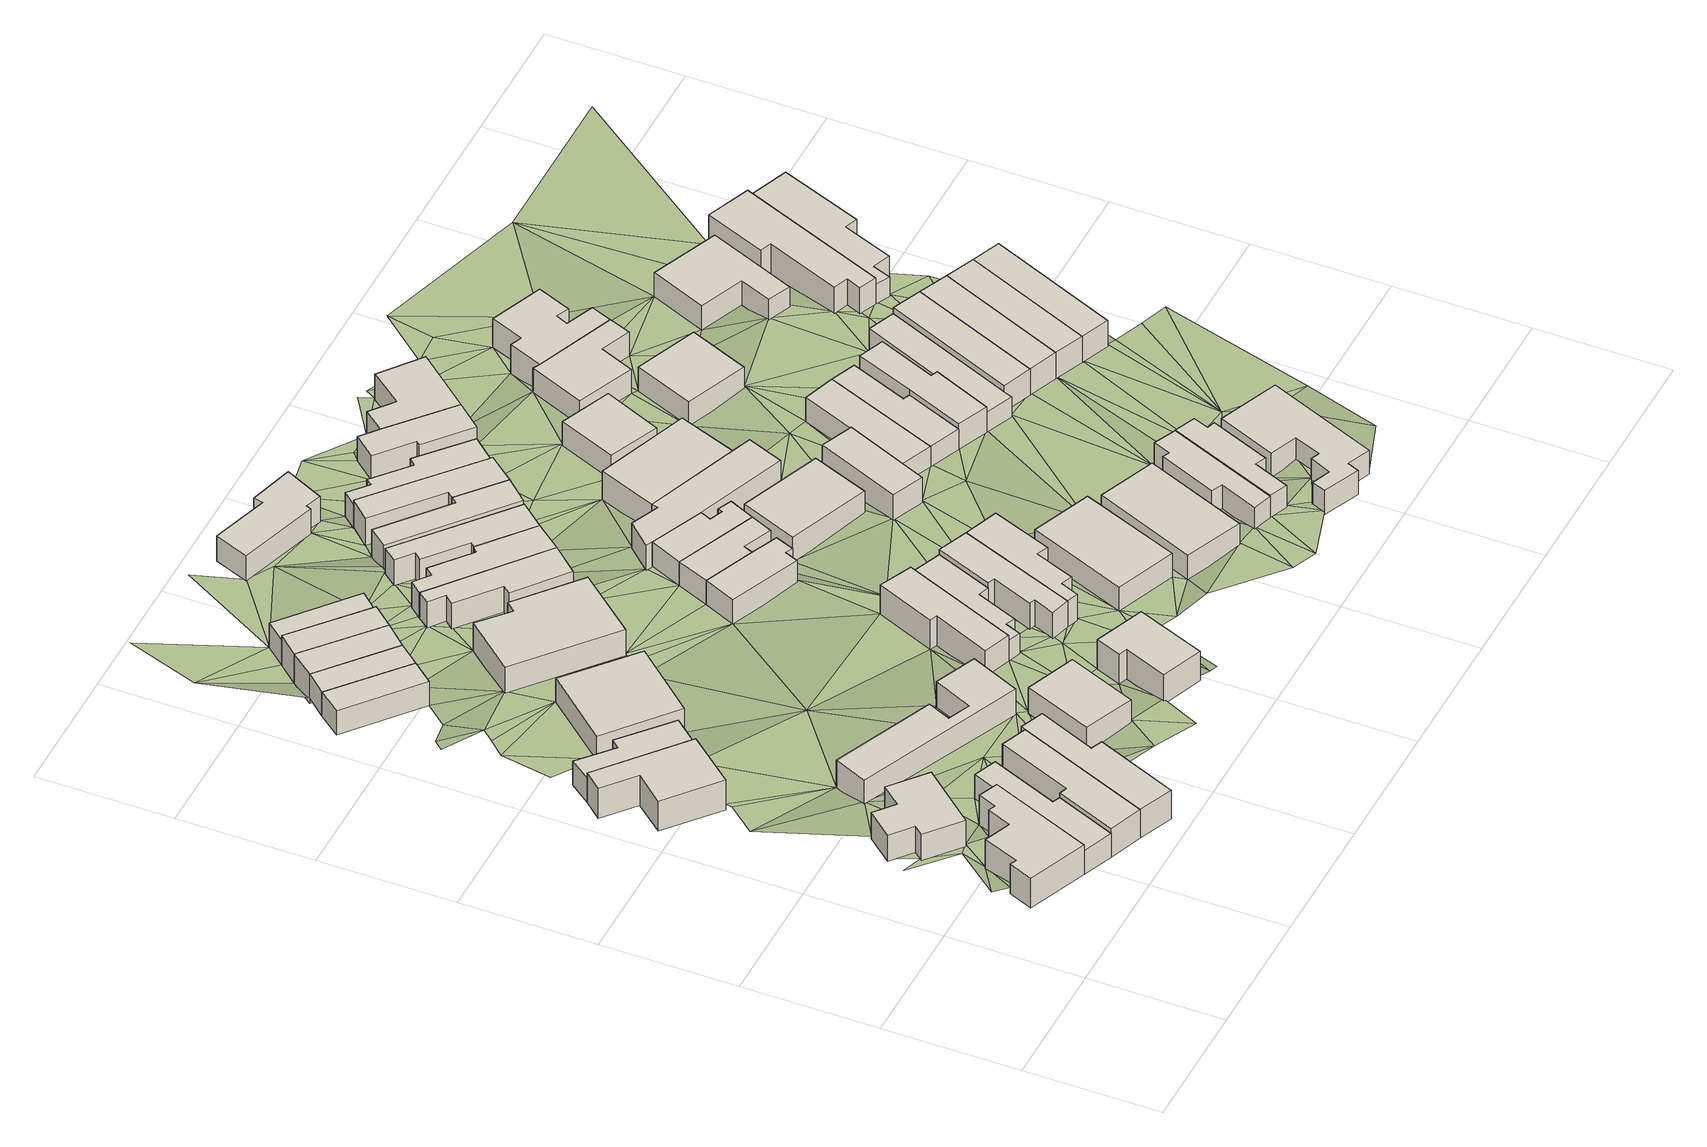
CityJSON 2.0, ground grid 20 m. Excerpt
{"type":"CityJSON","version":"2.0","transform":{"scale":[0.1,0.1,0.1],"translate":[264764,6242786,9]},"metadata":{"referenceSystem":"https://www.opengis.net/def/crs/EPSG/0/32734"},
"CityObjects":{
"building1":{"type":"Building","attributes":{"address":"1 Oxford Street Woodstock Cape Town","building":"house","building:levels":"1","footprint":{"type":"Polygon"},"plus_code":"CVXVX7XG+XWV","ground_height":14.44,"building_height":4.1,"roof_height":18.54},"geometry":[{"type":"Solid","lod":"1","boundaries":[[[[0,1,2,3,4,5]],[[1,6,7,3,2]],[[6,8,9,7]],[[8,10,11,9]],[[10,12,13,11]],[[12,14,15,13]],[[14,16,17,15]],[[16,18,19,17]],[[18,20,21,19]],[[20,0,5,4,21]],[[4,3,7,9,11,13,15,17,19,21]],[[20,18,16,14,12,10,8,6,1,0]]]]}]},
"building2":{"type":"Building","attributes":{"address":"29 Greatmore Street Woodstock Cape Town","building":"house","building:levels":"1","footprint":{"type":"Polygon"},"plus_code":"CVXVX6XJ+XPV","ground_height":13.75,"building_height":4.1,"roof_height":17.85},"geometry":[{"type":"Solid","lod":"1","boundaries":[[[[22,23,24,25]],[[23,26,27,24]],[[26,28,29,27]],[[28,30,31,29]],[[30,32,33,31]],[[32,34,35,33]],[[34,36,37,35]],[[36,22,25,37]],[[25,24,27,29,31,33,35,37]],[[36,34,32,30,28,26,23,22]]]]}]},
"building3":{"type":"Building","attributes":{"address":"3 Oxford Street Woodstock Cape Town","building":"house","building:levels":"1","footprint":{"type":"Polygon"},"plus_code":"C2X6XWXG+XWW","ground_height":13.37,"building_height":4.1,"roof_height":17.47},"geometry":[{"type":"Solid","lod":"1","boundaries":[[[[0,38,39,5]],[[38,40,41,39]],[[40,42,43,41]],[[42,44,45,43]],[[44,46,47,45]],[[46,1,2,47]],[[1,0,5,2]],[[5,39,41,43,45,47,2]],[[1,46,44,42,40,38,0]]]]}]},
"building4":{"type":"Building","attributes":{"address":"38 Greatmore Street Woodstock Cape Town","building":"house","building:levels":"1","footprint":{"type":"Polygon"},"plus_code":"CVXHXMXV+XCX","ground_height":12.8,"building_height":4.1,"roof_height":16.9},"geometry":[{"type":"Solid","lod":"1","boundaries":[[[[48,49,50,51,52,53]],[[49,54,55,51,50]],[[54,56,57,55]],[[56,58,59,57]],[[58,60,61,59]],[[60,48,53,52,61]],[[52,51,55,57,59,61]],[[60,58,56,54,49,48]]]]}]},
"building5":{"type":"Building","attributes":{"address":"5 Oxford Street Woodstock Cape Town","building":"house","building:levels":"1","footprint":{"type":"Polygon"},"plus_code":"C2XFXWXP+X6V","ground_height":14.2,"building_height":4.1,"roof_height":18.3},"geometry":[{"type":"Solid","lod":"1","boundaries":[[[[38,62,63,64,65,39]],[[62,66,67,64,63]],[[66,68,69,67]],[[68,70,71,69]],[[70,40,72,71]],[[40,38,39,65,72]],[[65,64,67,69,71,72]],[[40,70,68,66,62,38]]]]}]},
"building6":{"type":"Building","attributes":{"address":"36 Greatmore Street Woodstock Cape Town","building":"house","building:levels":"1","footprint":{"type":"Polygon"},"plus_code":"CVXPXQX9+X7V","ground_height":11.76,"building_height":4.1,"roof_height":15.86},"geometry":[{"type":"Solid","lod":"1","boundaries":[[[[48,73,74,53]],[[73,75,76,74]],[[75,77,78,76]],[[77,79,80,78]],[[79,49,50,80]],[[49,48,53,50]],[[53,74,76,78,80,50]],[[49,79,77,75,73,48]]]]}]},
"building7":{"type":"Building","attributes":{"address":"7 Oxford Street Woodstock Cape Town","building":"house","building:levels":"1","footprint":{"type":"Polygon"},"plus_code":"C2XJXRXM+X2W","ground_height":14.2,"building_height":4.1,"roof_height":18.3},"geometry":[{"type":"Solid","lod":"1","boundaries":[[[[62,81,82,64]],[[81,83,84,82]],[[83,85,86,84]],[[85,87,88,86]],[[87,89,90,88]],[[89,66,67,90]],[[66,62,64,67]],[[64,82,84,86,88,90,67]],[[66,89,87,85,83,81,62]]]]}]},
"building8":{"type":"Building","attributes":{"address":"25 Greatmore Street Woodstock Cape Town","building":"house","building:levels":"1","footprint":{"type":"Polygon"},"plus_code":"C2XGX9X5+X3V","ground_height":13.37,"building_height":4.1,"roof_height":17.47},"geometry":[{"type":"Solid","lod":"1","boundaries":[[[[91,92,93,94]],[[92,95,96,93]],[[95,97,98,96]],[[97,99,100,98]],[[99,101,102,100]],[[101,103,104,102]],[[103,105,106,104]],[[105,91,94,106]],[[94,93,96,98,100,102,104,106]],[[105,103,101,99,97,95,92,91]]]]}]},
"building9":{"type":"Building","attributes":{"address":"19A Devon Street Woodstock Cape Town","building":"house","building:levels":"1","footprint":{"type":"Polygon"},"plus_code":"CVXJXJX7+XXR","ground_height":10.82,"building_height":4.1,"roof_height":14.92},"geometry":[{"type":"Solid","lod":"1","boundaries":[[[[107,108,109,110]],[[108,111,112,109]],[[111,113,114,112]],[[113,107,110,114]],[[110,109,112,114]],[[113,111,108,107]]]]}]},
"building10":{"type":"Building","attributes":{"address":"32 Greatmore Street Woodstock Cape Town","building":"house","building:levels":"1","footprint":{"type":"Polygon"},"plus_code":"C2X5XJX7+XJV","ground_height":11.6,"building_height":4.1,"roof_height":15.7},"geometry":[{"type":"Solid","lod":"1","boundaries":[[[[115,116,117,118]],[[116,119,120,117]],[[119,121,122,120]],[[121,115,118,122]],[[118,117,120,122]],[[121,119,116,115]]]]}]},
"building11":{"type":"Building","attributes":{"address":"19 Devon Street Woodstock Cape Town","building":"house","building:levels":"1","footprint":{"type":"Polygon"},"plus_code":"CVXQX5X5+XRR","ground_height":10.82,"building_height":4.1,"roof_height":14.92},"geometry":[{"type":"Solid","lod":"1","boundaries":[[[[123,107,110,124]],[[107,113,114,110]],[[113,125,126,114]],[[125,123,124,126]],[[124,110,114,126]],[[125,113,107,123]]]]}]},
"building12":{"type":"Building","attributes":{"address":"17B Devon Street Woodstock Cape Town","building":"house","building:levels":"1","footprint":{"type":"Polygon"},"plus_code":"CVXVXWX6+XCV","ground_height":10.82,"building_height":4.1,"roof_height":14.92},"geometry":[{"type":"Solid","lod":"1","boundaries":[[[[127,128,124,129]],[[128,130,126,124]],[[130,131,132,126]],[[131,127,129,132]],[[129,124,126,132]],[[131,130,128,127]]]]}]},
"building13":{"type":"Building","attributes":{"address":"9A Oxford Street Woodstock Cape Town","building":"house","building:levels":"1","footprint":{"type":"Polygon"},"plus_code":"C3X8X5X8+XPX","ground_height":13.37,"building_height":4.1,"roof_height":17.47},"geometry":[{"type":"Solid","lod":"1","boundaries":[[[[133,134,135,136]],[[134,137,138,135]],[[137,139,140,138]],[[139,133,136,140]],[[136,135,138,140]],[[139,137,134,133]]]]}]},
"building14":{"type":"Building","attributes":{"address":"17A Devon Street Woodstock Cape Town","building":"house","building:levels":"1","footprint":{"type":"Polygon"},"plus_code":"C2X2XJX6+XJR","ground_height":10.82,"building_height":4.1,"roof_height":14.92},"geometry":[{"type":"Solid","lod":"1","boundaries":[[[[141,142,143,144,145,146]],[[142,127,129,144,143]],[[127,131,132,129]],[[131,141,146,145,132]],[[145,144,129,132]],[[131,127,142,141]]]]}]},
"building15":{"type":"Building","attributes":{"address":"17 Devon Street Woodstock Cape Town","building":"house","building:levels":"1","footprint":{"type":"Polygon"},"plus_code":"C2X5X5XM+XCW","ground_height":9.9,"building_height":4.1,"roof_height":14},"geometry":[{"type":"Solid","lod":"1","boundaries":[[[[142,141,146,143]],[[141,147,148,146]],[[147,149,150,148]],[[149,142,143,150]],[[143,146,148,150]],[[149,147,141,142]]]]}]},
"building16":{"type":"Building","attributes":{"address":"28 Greatmore Street Woodstock Cape Town","building":"house","building:levels":"1","footprint":{"type":"Polygon"},"plus_code":"C2XJXCXC+X7V","ground_height":11.6,"building_height":4.1,"roof_height":15.7},"geometry":[{"type":"Solid","lod":"1","boundaries":[[[[151,152,153,154]],[[152,155,156,153]],[[155,157,158,156]],[[157,159,160,158]],[[159,161,162,160]],[[161,151,154,162]],[[154,153,156,158,160,162]],[[161,159,157,155,152,151]]]]}]},
"building17":{"type":"Building","attributes":{"address":"11A Oxford Street Woodstock Cape Town","building":"house","building:levels":"1","footprint":{"type":"Polygon"},"plus_code":"C3XWX5X7+XGW","ground_height":13.99,"building_height":4.1,"roof_height":18.09},"geometry":[{"type":"Solid","lod":"1","boundaries":[[[[163,164,165,166]],[[164,167,168,165]],[[167,169,170,168]],[[169,171,172,170]],[[171,173,174,172]],[[173,163,166,174]],[[166,165,168,170,172,174]],[[173,171,169,167,164,163]]]]}]},
"building18":{"type":"Building","attributes":{"address":"6 York Street Woodstock Cape Town","building":"house","building:levels":"1","footprint":{"type":"Polygon"},"plus_code":"C3XMX5XQ+X2W","ground_height":13.09,"building_height":4.1,"roof_height":17.19},"geometry":[{"type":"Solid","lod":"1","boundaries":[[[[175,176,177,178,179]],[[176,180,181,177]],[[180,182,183,181]],[[182,184,185,183]],[[184,186,187,188,185]],[[186,175,179,178,188,187]],[[178,177,181,183,185,188]],[[186,184,182,180,176,175]]]]}]},
"building19":{"type":"Building","attributes":{"address":"26 Greatmore Street Woodstock Cape Town","building":"house","building:levels":"1","footprint":{"type":"Polygon"},"plus_code":"C2XVXCX2+XHR","ground_height":10.89,"building_height":4.1,"roof_height":14.99},"geometry":[{"type":"Solid","lod":"1","boundaries":[[[[189,190,191,192]],[[190,193,194,191]],[[193,195,196,194]],[[195,197,198,196]],[[197,199,200,198]],[[199,201,202,200]],[[201,203,204,202]],[[203,189,192,204]],[[192,191,194,196,198,200,202,204]],[[203,201,199,197,195,193,190,189]]]]}]},
"building20":{"type":"Building","attributes":{"address":"8 York Street Woodstock Cape Town","building":"house","building:levels":"1","footprint":{"type":"Polygon"},"plus_code":"C4X2XFX2+X7W","ground_height":12.21,"building_height":4.1,"roof_height":16.31},"geometry":[{"type":"Solid","lod":"1","boundaries":[[[[175,186,187,179]],[[186,205,206,187]],[[205,207,208,206]],[[207,209,210,208]],[[209,211,212,210]],[[211,213,214,212]],[[213,215,216,214]],[[215,175,179,216]],[[179,187,206,208,210,212,214,216]],[[215,213,211,209,207,205,186,175]]]]}]},
"building21":{"type":"Building","attributes":{"address":"24 Greatmore Street Woodstock Cape Town","building":"house","building:levels":"1","footprint":{"type":"Polygon"},"plus_code":"C3X5X2X4+XVW","ground_height":10.89,"building_height":4.1,"roof_height":14.99},"geometry":[{"type":"Solid","lod":"1","boundaries":[[[[189,217,218,192]],[[217,219,220,218]],[[219,221,222,220]],[[221,223,224,222]],[[223,225,226,224]],[[225,227,228,226]],[[227,190,191,228]],[[190,189,192,191]],[[192,218,220,222,224,226,228,191]],[[190,227,225,223,221,219,217,189]]]]}]},
"building22":{"type":"Building","attributes":{"address":"19 Greatmore Street Woodstock Cape Town","building":"house","building:levels":"1","footprint":{"type":"Polygon"},"plus_code":"C3XJX9XX+XFV","ground_height":11.37,"building_height":4.1,"roof_height":15.47},"geometry":[{"type":"Solid","lod":"1","boundaries":[[[[229,230,231,232]],[[230,233,234,231]],[[233,235,236,234]],[[235,237,238,236]],[[237,239,240,238]],[[239,241,242,240]],[[241,229,232,242]],[[232,231,234,236,238,240,242]],[[241,239,237,235,233,230,229]]]]}]},
"building23":{"type":"Building","attributes":{"address":"10 York Street Woodstock Cape Town","building":"house","building:levels":"1","footprint":{"type":"Polygon"},"plus_code":"C4X5X6X6+XJV","ground_height":13.09,"building_height":4.1,"roof_height":17.19},"geometry":[{"type":"Solid","lod":"1","boundaries":[[[[215,213,214,243,244,216]],[[213,245,246,243,214]],[[245,247,248,246]],[[247,249,250,248]],[[249,251,252,250]],[[251,253,254,252]],[[253,255,256,254]],[[255,215,216,244,256]],[[244,243,246,248,250,252,254,256]],[[255,253,251,249,247,245,213,215]]]]}]},
"building24":{"type":"Building","attributes":{"address":"22 Greatmore Street Woodstock Cape Town","building":"house","building:levels":"1","footprint":{"type":"Polygon"},"plus_code":"C3X5XGXF+X2V","ground_height":10.89,"building_height":4.1,"roof_height":14.99},"geometry":[{"type":"Solid","lod":"1","boundaries":[[[[217,257,258,218]],[[257,259,260,258]],[[259,261,262,260]],[[261,263,264,262]],[[263,265,266,264]],[[265,267,268,266]],[[267,219,220,268]],[[219,217,218,220]],[[218,258,260,262,264,266,268,220]],[[219,267,265,263,261,259,257,217]]]]}]},
"building25":{"type":"Building","attributes":{"address":"17 Greatmore Street Woodstock Cape Town","building":"house","building:levels":"1","footprint":{"type":"Polygon"},"plus_code":"C3XJXRXQ+XGX","ground_height":11.37,"building_height":4.1,"roof_height":15.47},"geometry":[{"type":"Solid","lod":"1","boundaries":[[[[230,229,232,231]],[[229,269,270,232]],[[269,271,272,270]],[[271,273,274,272]],[[273,275,276,274]],[[275,230,231,276]],[[231,232,270,272,274,276]],[[275,273,271,269,229,230]]]]}]},
"building26":{"type":"Building","attributes":{"address":"5 Devon Street Woodstock Cape Town","building":"house","building:levels":"1","footprint":{"type":"Polygon"},"plus_code":"C2XWXPXC+X9X","ground_height":9.9,"building_height":4.1,"roof_height":14},"geometry":[{"type":"Solid","lod":"1","boundaries":[[[[277,278,279,280]],[[278,281,282,279]],[[281,283,284,282]],[[283,285,286,284]],[[285,287,288,286]],[[287,289,290,288]],[[289,291,292,290]],[[291,277,280,292]],[[280,279,282,284,286,288,290,292]],[[291,289,287,285,283,281,278,277]]]]}]},
"building27":{"type":"Building","attributes":{"address":"12 York Street Woodstock Cape Town","building":"house","building:levels":"1","footprint":{"type":"Polygon"},"plus_code":"C4XFXQXC+X8W","ground_height":13.09,"building_height":4.1,"roof_height":17.19},"geometry":[{"type":"Solid","lod":"1","boundaries":[[[[255,253,254,256]],[[253,293,294,254]],[[293,295,296,294]],[[295,297,298,296]],[[297,299,300,298]],[[299,301,302,300]],[[301,303,304,302]],[[303,255,256,304]],[[256,254,294,296,298,300,302,304]],[[303,301,299,297,295,293,253,255]]]]}]},
"building28":{"type":"Building","attributes":{"address":"20 Greatmore Street Woodstock Cape Town","building":"house","building:levels":"1","footprint":{"type":"Polygon"},"plus_code":"C3XGXWX4+XVR","ground_height":10.55,"building_height":4.1,"roof_height":14.65},"geometry":[{"type":"Solid","lod":"1","boundaries":[[[[305,306,307,308]],[[306,309,310,307]],[[309,311,312,310]],[[311,313,314,312]],[[313,315,316,314]],[[315,305,308,316]],[[308,307,310,312,314,316]],[[315,313,311,309,306,305]]]]}]},
"building29":{"type":"Building","attributes":{"address":"15 Greatmore Street Woodstock Cape Town","building":"house","building:levels":"1","footprint":{"type":"Polygon"},"plus_code":"C3XQX7XV+X5X","ground_height":11.37,"building_height":4.1,"roof_height":15.47},"geometry":[{"type":"Solid","lod":"1","boundaries":[[[[275,273,274,276]],[[273,317,318,274]],[[317,319,320,318]],[[319,321,322,320]],[[321,323,324,322]],[[323,325,326,324]],[[325,327,328,326]],[[327,275,276,328]],[[276,274,318,320,322,324,326,328]],[[327,325,323,321,319,317,273,275]]]]}]},
"building30":{"type":"Building","attributes":{"address":"14 York Street Woodstock Cape Town","building":"house","building:levels":"1","footprint":{"type":"Polygon"},"plus_code":"C4XQX2XJ+XQW","ground_height":12.98,"building_height":4.1,"roof_height":17.08},"geometry":[{"type":"Solid","lod":"1","boundaries":[[[[329,330,331,332]],[[330,333,334,331]],[[333,335,336,334]],[[335,329,332,336]],[[332,331,334,336]],[[335,333,330,329]]]]}]},
"building31":{"type":"Building","attributes":{"address":"18 Greatmore Street Woodstock Cape Town","building":"house","building:levels":"1","footprint":{"type":"Polygon"},"plus_code":"C3XFXXXM+XHX","ground_height":10.55,"building_height":4.1,"roof_height":14.65},"geometry":[{"type":"Solid","lod":"1","boundaries":[[[[305,337,338,308]],[[337,339,340,341,338]],[[339,342,343,344,341,340]],[[342,345,346,344,343]],[[345,306,307,346]],[[306,305,308,307]],[[308,338,341,344,346,307]],[[306,345,342,339,337,305]]]]}]},
"building32":{"type":"Building","attributes":{"address":"13 Greatmore Street Woodstock Cape Town","building":"house","building:levels":"1","footprint":{"type":"Polygon"},"plus_code":"C4X8XPX3+X3W","ground_height":11.37,"building_height":4.1,"roof_height":15.47},"geometry":[{"type":"Solid","lod":"1","boundaries":[[[[347,348,349,326]],[[348,350,351,349]],[[350,352,353,351]],[[352,354,355,353]],[[354,356,357,355]],[[356,358,359,357]],[[358,360,361,359]],[[360,362,328,361]],[[362,347,326,328]],[[326,349,351,353,355,357,359,361,328]],[[362,360,358,356,354,352,350,348,347]]]]}]},
"building33":{"type":"Building","attributes":{"address":"7 York Street Woodstock 7915 Cape Town","building":"residence","building:levels":"1","social_facility":"shelter","footprint":{"type":"Polygon"},"plus_code":"C4XCXJX8+XWR","ground_height":11.37,"building_height":4.1,"roof_height":15.47},"geometry":[{"type":"Solid","lod":"1","boundaries":[[[[363,364,365,366]],[[364,367,368,365]],[[367,369,370,368]],[[369,363,366,370]],[[366,365,368,370]],[[369,367,364,363]]]]}]},
"building34":{"type":"Building","attributes":{"address":"16 Greatmore Street Woodstock Cape Town","building":"house","building:levels":"1","footprint":{"type":"Polygon"},"plus_code":"C3XRXMX4+XCW","ground_height":9.74,"building_height":4.1,"roof_height":13.84},"geometry":[{"type":"Solid","lod":"1","boundaries":[[[[371,372,373,374]],[[372,375,376,373]],[[375,377,378,376]],[[377,379,380,378]],[[379,381,382,380]],[[381,383,384,382]],[[383,385,340,384]],[[385,371,374,340]],[[374,373,376,378,380,382,384,340]],[[385,383,381,379,377,375,372,371]]]]}]},
"building35":{"type":"Building","attributes":{"address":"16 York Street Woodstock Cape Town","building":"house","building:levels":"1","footprint":{"type":"Polygon"},"plus_code":"C5X6X9X2+XWX","ground_height":12.98,"building_height":4.1,"roof_height":17.08},"geometry":[{"type":"Solid","lod":"1","boundaries":[[[[386,387,388,389]],[[387,390,391,388]],[[390,392,393,391]],[[392,386,389,393]],[[389,388,391,393]],[[392,390,387,386]]]]}]},
"building36":{"type":"Building","attributes":{"address":"9 Greatmore Street Woodstock Cape Town","building":"house","building:levels":"1","footprint":{"type":"Polygon"},"plus_code":"C4X9XVXJ+X8W","ground_height":11.37,"building_height":4.1,"roof_height":15.47},"geometry":[{"type":"Solid","lod":"1","boundaries":[[[[394,395,353,355]],[[395,396,397,353]],[[396,398,399,397]],[[398,394,355,399]],[[355,353,397,399]],[[398,396,395,394]]]]}]},
"building37":{"type":"Building","attributes":{"address":"9 York Street Woodstock Cape Town","building":"house","building:levels":"1","footprint":{"type":"Polygon"},"plus_code":"C4XWX2XH+X6X","ground_height":12.15,"building_height":4.1,"roof_height":16.25},"geometry":[{"type":"Solid","lod":"1","boundaries":[[[[400,401,402,403]],[[401,404,405,402]],[[404,406,407,405]],[[406,400,403,407]],[[403,402,405,407]],[[406,404,401,400]]]]}]},
"building38":{"type":"Building","attributes":{"address":"14 Greatmore Street Woodstock Cape Town","building":"house","building:levels":"1","footprint":{"type":"Polygon"},"plus_code":"C4X2XGXC+X7R","ground_height":9.74,"building_height":4.1,"roof_height":13.84},"geometry":[{"type":"Solid","lod":"1","boundaries":[[[[408,409,410,411]],[[409,412,413,410]],[[412,414,415,413]],[[414,416,417,415]],[[416,418,419,417]],[[418,420,421,419]],[[420,408,411,421]],[[411,410,413,415,417,419,421]],[[420,418,416,414,412,409,408]]]]}]},
"building39":{"type":"Building","attributes":{"address":"18 York Street Woodstock Cape Town","building":"house","building:levels":"1","footprint":{"type":"Polygon"},"plus_code":"C5XPX3XP+X6V","ground_height":12.98,"building_height":4.1,"roof_height":17.08},"geometry":[{"type":"Solid","lod":"1","boundaries":[[[[422,423,424,425]],[[423,426,427,424]],[[426,428,429,427]],[[428,430,431,429]],[[430,432,433,431]],[[432,434,435,433]],[[434,436,437,435]],[[436,422,425,437]],[[425,424,427,429,431,433,435,437]],[[436,434,432,430,428,426,423,422]]]]}]},
"building40":{"type":"Building","attributes":{"address":"7 Greatmore Street Woodstock Cape Town","building":"house","building:levels":"1","footprint":{"type":"Polygon"},"plus_code":"C4XJXFX9+X5R","ground_height":10.29,"building_height":4.1,"roof_height":14.39},"geometry":[{"type":"Solid","lod":"1","boundaries":[[[[438,439,440,441]],[[439,442,443,440]],[[442,444,445,443]],[[444,438,441,445]],[[441,440,443,445]],[[444,442,439,438]]]]}]},
"building41":{"type":"Building","attributes":{"address":"20 York Street Woodstock Cape Town","building":"house","building:levels":"1","footprint":{"type":"Polygon"},"plus_code":"C5XVXWXV+XCX","ground_height":13.06,"building_height":4.1,"roof_height":17.16},"geometry":[{"type":"Solid","lod":"1","boundaries":[[[[446,447,448,449,450,437]],[[447,451,452,449,448]],[[451,453,454,452]],[[453,455,456,454]],[[455,457,458,456]],[[457,459,460,458]],[[459,461,462,460]],[[461,446,437,450,462]],[[450,449,452,454,456,458,460,462]],[[461,459,457,455,453,451,447,446]]]]}]},
"building42":{"type":"Building","attributes":{"address":"12 Greatmore Street Woodstock Cape Town","building":"house","building:levels":"1","footprint":{"type":"Polygon"},"plus_code":"C4XCX5XP+X5V","ground_height":9.74,"building_height":4.1,"roof_height":13.84},"geometry":[{"type":"Solid","lod":"1","boundaries":[[[[463,464,465,411]],[[464,466,467,465]],[[466,468,469,467]],[[468,470,471,469]],[[470,472,410,471]],[[472,463,411,410]],[[411,465,467,469,471,410]],[[472,470,468,466,464,463]]]]}]},
"building43":{"type":"Building","attributes":{"address":"11 York Street Woodstock Cape Town","building":"house","building:levels":"1","footprint":{"type":"Polygon"},"plus_code":"C5X7XRX2+X8W","ground_height":11.23,"building_height":4.1,"roof_height":15.33},"geometry":[{"type":"Solid","lod":"1","boundaries":[[[[473,474,475,476]],[[474,477,478,475]],[[477,479,480,478]],[[479,473,476,480]],[[476,475,478,480]],[[479,477,474,473]]]]}]},
"building44":{"type":"Building","attributes":{"address":"22 York Street Woodstock Cape Town","building":"house","building:levels":"1","footprint":{"type":"Polygon"},"plus_code":"C6X7XMXJ+XJV","ground_height":13.06,"building_height":4.1,"roof_height":17.16},"geometry":[{"type":"Solid","lod":"1","boundaries":[[[[481,482,483,484]],[[482,485,486,483]],[[485,487,488,486]],[[487,489,490,488]],[[489,491,492,490]],[[491,493,494,492]],[[493,495,496,494]],[[495,497,498,496]],[[497,499,500,498]],[[499,501,502,500]],[[501,503,504,502]],[[503,481,484,504]],[[484,483,486,488,490,492,494,496,498,500,502,504]],[[503,501,499,497,495,493,491,489,487,485,482,481]]]]}]},
"building45":{"type":"Building","attributes":{"address":"13 York Street Woodstock Cape Town","building":"house","building:levels":"1","footprint":{"type":"Polygon"},"plus_code":"C5XHX9X3+XJW","ground_height":11.23,"building_height":4.1,"roof_height":15.33},"geometry":[{"type":"Solid","lod":"1","boundaries":[[[[505,506,507,508]],[[506,509,510,507]],[[509,511,512,510]],[[511,474,475,512]],[[474,473,476,475]],[[473,505,508,476]],[[508,507,510,512,475,476]],[[473,474,511,509,506,505]]]]}]},
"building46":{"type":"Building","attributes":{"address":"15 York Street Woodstock Cape Town","building":"house","building:levels":"1","footprint":{"type":"Polygon"},"plus_code":"C5XPXJXW+XQW","ground_height":12.15,"building_height":4.1,"roof_height":16.25},"geometry":[{"type":"Solid","lod":"1","boundaries":[[[[505,513,514,515,516,508]],[[513,517,518,519,515,514]],[[517,520,521,522,519,518]],[[520,523,524,522,521]],[[523,525,526,524]],[[525,506,527,526]],[[506,505,508,516,527]],[[516,515,519,522,524,526,527]],[[506,525,523,520,517,513,505]]]]}]},
"building47":{"type":"Building","attributes":{"address":"5 Greatmore Street Woodstock Cape Town","building":"house","building:levels":"1","footprint":{"type":"Polygon"},"plus_code":"C5X5XGXR+X7X","ground_height":10.29,"building_height":4.1,"roof_height":14.39},"geometry":[{"type":"Solid","lod":"1","boundaries":[[[[528,529,530,531]],[[529,532,533,530]],[[532,534,535,533]],[[534,536,537,535]],[[536,538,539,537]],[[538,540,541,539]],[[540,528,531,541]],[[531,530,533,535,537,539,541]],[[540,538,536,534,532,529,528]]]]}]},
"building48":{"type":"Building","attributes":{"address":"2 Kent Street Woodstock Cape Town","building":"house","building:levels":"1","footprint":{"type":"Polygon"},"plus_code":"C5X9X3XP+XPX","ground_height":10.29,"building_height":4.1,"roof_height":14.39},"geometry":[{"type":"Solid","lod":"1","boundaries":[[[[542,543,544,545]],[[543,546,547,544]],[[546,548,549,547]],[[548,542,545,549]],[[545,544,547,549]],[[548,546,543,542]]]]}]},
"building49":{"type":"Building","attributes":{"address":"17 York Street Woodstock Cape Town","building":"house","building:levels":"1","footprint":{"type":"Polygon"},"plus_code":"C6X3XXXV+XPX","ground_height":11.18,"building_height":4.1,"roof_height":15.28},"geometry":[{"type":"Solid","lod":"1","boundaries":[[[[513,550,551,514]],[[550,552,553,551]],[[552,554,555,553]],[[554,556,557,555]],[[556,517,518,557]],[[517,513,514,518]],[[514,551,553,555,557,518]],[[517,556,554,552,550,513]]]]}]},
"building50":{"type":"Building","attributes":{"address":"3 Greatmore Street Woodstock Cape Town","building":"house","building:levels":"1","footprint":{"type":"Polygon"},"plus_code":"C5X8X6XF+X6R","ground_height":10.29,"building_height":4.1,"roof_height":14.39},"geometry":[{"type":"Solid","lod":"1","boundaries":[[[[558,559,560,531]],[[559,561,562,560]],[[561,563,564,562]],[[563,565,566,564]],[[565,567,568,566]],[[567,569,570,568]],[[569,571,572,570]],[[571,573,574,572]],[[573,575,530,574]],[[575,558,531,530]],[[531,560,562,564,566,568,570,572,574,530]],[[575,573,571,569,567,565,563,561,559,558]]]]}]},
"building51":{"type":"Building","attributes":{"address":"19 York Street Woodstock Cape Town","building":"house","building:levels":"1","footprint":{"type":"Polygon"},"plus_code":"C6X6XJX4+XJX","ground_height":12.18,"building_height":4.1,"roof_height":16.28},"geometry":[{"type":"Solid","lod":"1","boundaries":[[[[554,552,553,576,577,555]],[[552,578,579,576,553]],[[578,580,581,579]],[[580,554,555,577,581]],[[577,576,579,581]],[[580,578,552,554]]]]}]},
"building52":{"type":"Building","attributes":{"address":"21 York Street Woodstock Cape Town","building":"house","building:levels":"1","footprint":{"type":"Polygon"},"plus_code":"C6XCXWXH+XXX","ground_height":12.18,"building_height":4.1,"roof_height":16.28},"geometry":[{"type":"Solid","lod":"1","boundaries":[[[[580,578,579,581]],[[578,582,583,579]],[[582,584,585,583]],[[584,580,581,585]],[[581,579,583,585]],[[584,582,578,580]]]]}]},
"building53":{"type":"Building","attributes":{"address":"23 York Street Woodstock Cape Town","building":"house","building:levels":"1","footprint":{"type":"Polygon"},"plus_code":"C6XMX6XH+X8X","ground_height":12.18,"building_height":4.1,"roof_height":16.28},"geometry":[{"type":"Solid","lod":"1","boundaries":[[[[584,582,583,585]],[[582,586,587,583]],[[586,588,589,587]],[[588,584,585,589]],[[585,583,587,589]],[[588,586,582,584]]]]}]},
"building54":{"type":"Building","attributes":{"address":"4 Kent Street Woodstock Cape Town","building":"house","building:levels":"1","footprint":{"type":"Polygon"},"plus_code":"C6X7XWXF+X7R","ground_height":10.2,"building_height":4.1,"roof_height":14.3},"geometry":[{"type":"Solid","lod":"1","boundaries":[[[[590,591,592,593]],[[591,594,595,592]],[[594,596,597,595]],[[596,598,599,597]],[[598,600,601,599]],[[600,590,593,601]],[[593,592,595,597,599,601]],[[600,598,596,594,591,590]]]]}]},
"building55":{"type":"Building","attributes":{"address":"25 York Street Woodstock Cape Town","building":"house","building:levels":"1","footprint":{"type":"Polygon"},"plus_code":"C6XVXFXJ+XPW","ground_height":12.18,"building_height":4.1,"roof_height":16.28},"geometry":[{"type":"Solid","lod":"1","boundaries":[[[[588,586,587,589]],[[586,602,603,587]],[[602,604,605,603]],[[604,588,589,605]],[[589,587,603,605]],[[604,602,586,588]]]]}]},
"building56":{"type":"Building","attributes":{"address":"6 Kent Street Woodstock Cape Town","building":"house","building:levels":"1","footprint":{"type":"Polygon"},"plus_code":"C6XJXXXH+XFW","ground_height":11.18,"building_height":4.1,"roof_height":15.28},"geometry":[{"type":"Solid","lod":"1","boundaries":[[[[606,607,608,609,610,611]],[[607,612,613,609,608]],[[612,614,615,613]],[[614,616,617,615]],[[616,618,619,617]],[[618,620,621,619]],[[620,622,623,621]],[[622,606,611,610,623]],[[610,609,613,615,617,619,621,623]],[[622,620,618,616,614,612,607,606]]]]}]},
"building57":{"type":"Building","attributes":{"address":"8 Kent Street Woodstock Cape Town","building":"house","building:levels":"1","footprint":{"type":"Polygon"},"plus_code":"C7X3X6XG+XMV","ground_height":10.13,"building_height":4.1,"roof_height":14.23},"geometry":[{"type":"Solid","lod":"1","boundaries":[[[[624,625,626,611]],[[625,627,628,626]],[[627,629,630,628]],[[629,631,632,630]],[[631,633,634,632]],[[633,635,636,634]],[[635,637,638,636]],[[637,624,611,638]],[[611,626,628,630,632,634,636,638]],[[637,635,633,631,629,627,625,624]]]]}]},
"terrain1":{"type":"TINRelief","geometry":[{"type":"CompositeSurface","lod":"1","boundaries":[[[639,640,641]],[[640,642,641]],[[643,639,641]],[[643,644,645]],[[646,644,647]],[[648,643,641]],[[643,648,644]],[[649,650,641]],[[648,641,650]],[[648,650,6]],[[651,652,653]],[[654,653,655]],[[656,6,650]],[[653,654,651]],[[22,648,6]],[[105,657,652]],[[652,651,105]],[[105,658,657]],[[22,651,654]],[[46,6,1]],[[22,6,46]],[[659,44,660]],[[659,661,44]],[[105,662,658]],[[663,79,77]],[[664,663,665]],[[22,666,651]],[[44,661,68]],[[77,75,663]],[[22,46,666]],[[46,44,666]],[[663,75,667]],[[668,669,670]],[[671,672,673]],[[44,68,666]],[[663,119,665]],[[662,105,674]],[[670,675,668]],[[662,115,667]],[[667,115,663]],[[676,665,119]],[[677,651,666]],[[666,68,89]],[[68,66,89]],[[678,673,679]],[[676,119,670]],[[673,672,680]],[[662,674,115]],[[681,674,105]],[[87,678,679]],[[670,682,675]],[[680,679,673]],[[111,675,682]],[[89,677,666]],[[682,670,119]],[[683,684,681]],[[677,89,87]],[[127,685,123]],[[686,679,680]],[[687,87,679]],[[682,113,111]],[[684,688,681]],[[674,116,115]],[[674,681,688]],[[685,127,142]],[[680,689,686]],[[677,87,687]],[[682,119,690]],[[149,685,142]],[[682,157,113]],[[691,685,149]],[[692,113,157]],[[119,116,693]],[[689,694,686]],[[687,695,677]],[[119,693,690]],[[688,180,674]],[[694,167,686]],[[696,677,695]],[[133,686,167]],[[692,697,698]],[[233,116,674]],[[692,157,697]],[[696,180,688]],[[133,699,687]],[[695,687,699]],[[167,694,169]],[[700,698,697]],[[116,233,693]],[[155,152,157]],[[695,180,696]],[[164,133,167]],[[157,701,697]],[[701,157,152]],[[690,693,233]],[[674,180,176]],[[700,697,702]],[[133,703,699]],[[704,697,701]],[[674,176,233]],[[164,705,133]],[[695,182,180]],[[702,706,700]],[[700,706,707]],[[705,703,133]],[[701,152,708]],[[707,709,149]],[[708,152,710]],[[711,712,163]],[[713,714,149]],[[152,715,710]],[[233,230,690]],[[713,149,709]],[[716,703,717]],[[163,705,164]],[[718,712,719]],[[706,720,707]],[[721,703,705]],[[703,721,717]],[[722,706,723]],[[715,690,275]],[[230,275,690]],[[718,163,712]],[[722,720,706]],[[710,715,724]],[[717,721,725]],[[720,726,707]],[[721,705,727]],[[726,709,707]],[[725,721,728]],[[729,705,163]],[[722,730,720]],[[717,725,731]],[[729,727,705]],[[732,720,730]],[[722,733,730]],[[731,734,717]],[[735,233,176]],[[736,163,718]],[[724,715,737]],[[163,736,729]],[[725,738,731]],[[739,730,733]],[[726,740,709]],[[739,741,730]],[[715,275,737]],[[175,742,176]],[[718,743,736]],[[709,740,311]],[[744,713,709]],[[176,742,735]],[[737,189,724]],[[729,745,746]],[[745,729,736]],[[737,275,327]],[[709,311,744]],[[740,726,257]],[[215,742,175]],[[742,239,735]],[[743,335,736]],[[736,747,745]],[[239,237,735]],[[737,748,189]],[[342,744,311]],[[742,749,239]],[[217,189,748]],[[743,750,390]],[[269,229,241]],[[747,751,745]],[[752,342,311]],[[390,335,743]],[[339,744,342]],[[749,241,239]],[[241,271,269]],[[257,753,740]],[[736,330,747]],[[754,744,755]],[[756,752,311]],[[241,749,271]],[[339,755,744]],[[757,742,215]],[[757,749,742]],[[758,342,752]],[[749,273,271]],[[339,383,755]],[[759,760,748]],[[390,750,761]],[[748,398,217]],[[273,749,762]],[[757,215,255]],[[325,323,319]],[[319,323,321]],[[285,755,383]],[[398,257,217]],[[747,330,303]],[[750,763,761]],[[317,325,319]],[[760,398,748]],[[379,383,381]],[[335,390,387]],[[383,379,285]],[[273,762,317]],[[753,257,398]],[[753,764,765]],[[749,757,766]],[[767,255,303]],[[329,303,330]],[[764,753,398]],[[285,379,414]],[[325,317,348]],[[767,757,255]],[[768,763,769]],[[335,387,329]],[[768,761,763]],[[377,375,379]],[[317,762,348]],[[414,379,375]],[[770,765,764]],[[414,771,285]],[[764,398,772]],[[769,773,768]],[[430,761,768]],[[375,416,414]],[[303,329,774]],[[762,369,348]],[[757,406,766]],[[767,303,774]],[[771,414,412]],[[418,416,375]],[[775,773,769]],[[776,770,764]],[[777,418,375]],[[761,430,386]],[[329,387,386]],[[768,432,430]],[[764,772,776]],[[771,412,778]],[[406,369,766]],[[779,772,398]],[[778,412,409]],[[770,776,777]],[[780,418,777]],[[775,781,773]],[[782,771,778]],[[406,348,369]],[[767,783,784]],[[782,778,409]],[[785,781,775]],[[774,783,767]],[[767,784,404]],[[386,423,329]],[[386,430,428]],[[780,777,776]],[[779,352,350]],[[772,779,438]],[[786,781,785]],[[774,329,787]],[[788,348,406]],[[350,348,788]],[[451,781,453]],[[785,789,786]],[[781,786,453]],[[386,428,423]],[[774,790,783]],[[426,423,428]],[[788,406,404]],[[350,546,779]],[[423,791,329]],[[784,477,404]],[[482,453,786]],[[782,792,793]],[[779,546,438]],[[780,776,532]],[[350,788,546]],[[408,780,532]],[[790,774,787]],[[776,439,534]],[[787,329,791]],[[482,786,794]],[[786,795,794]],[[796,782,793]],[[455,453,482]],[[439,438,546]],[[534,532,776]],[[788,404,477]],[[481,455,482]],[[536,534,439]],[[459,457,455]],[[546,536,439]],[[797,546,788]],[[459,455,481]],[[793,464,798]],[[532,573,408]],[[797,788,477]],[[464,408,573]],[[461,799,423]],[[536,546,543]],[[791,423,800]],[[481,801,459]],[[797,477,474]],[[799,461,459]],[[798,464,802]],[[803,511,804]],[[532,529,573]],[[503,805,806]],[[543,538,536]],[[799,800,423]],[[801,481,503]],[[791,800,807]],[[797,474,511]],[[525,511,803]],[[573,569,464]],[[802,464,569]],[[540,538,543]],[[801,808,459]],[[809,810,523]],[[569,573,571]],[[542,540,543]],[[556,797,511]],[[503,806,811]],[[459,808,799]],[[811,801,503]],[[556,511,525]],[[569,812,802]],[[810,556,523]],[[523,556,525]],[[812,813,802]],[[797,814,542]],[[815,816,817]],[[542,591,540]],[[556,814,797]],[[567,812,569]],[[818,817,816]],[[801,819,808]],[[813,812,567]],[[801,820,819]],[[528,540,590]],[[567,817,818]],[[821,801,811]],[[814,591,542]],[[818,528,590]],[[822,820,801]],[[540,591,590]],[[823,556,554]],[[818,590,567]],[[824,814,556]],[[824,556,823]],[[822,801,821]],[[594,591,814]],[[554,580,823]],[[825,814,824]],[[823,826,824]],[[827,823,580]],[[827,826,823]],[[826,828,824]],[[829,813,567]],[[830,819,820]],[[831,827,580]],[[831,580,584]],[[824,614,825]],[[567,590,829]],[[825,614,612]],[[825,612,600]],[[584,832,831]],[[833,590,600]],[[832,584,588]],[[834,831,835]],[[835,831,832]],[[590,833,829]],[[600,612,607]],[[600,607,833]],[[833,607,829]],[[836,829,607]]]}]}
},
"vertices":[
[143,66,44],[205,218,44],[205,218,85],[205,218,95],[143,66,95],[143,66,85],[176,230,44],[176,230,95],[165,203,44],[165,203,95],[155,207,44],[155,207,95],[140,171,44],[140,171,95],[100,187,44],[100,187,95],[79,134,44],[79,134,95],[70,138,44],[70,138,95],[55,102,44],[55,102,95],
[198,308,44],[147,351,44],[147,351,89],[198,308,89],[123,322,44],[123,322,89],[94,346,44],[94,346,89],[62,308,44],[62,308,89],[92,283,44],[92,283,89],[81,269,44],[81,269,89],[130,228,44],[130,228,89],
[188,48,44],[188,48,85],[225,138,44],[225,138,85],[214,143,44],[214,143,85],[255,243,44],[255,243,85],[221,257,44],[221,257,85],
[143,617,28],[24,717,28],[24,717,69],[24,717,79],[143,617,79],[143,617,69],[2,691,28],[2,691,79],[47,653,28],[47,653,79],[11,610,28],[11,610,79],[85,548,28],[85,548,79],
[238,30,44],[238,30,85],[238,30,93],[188,48,93],[320,230,44],[320,230,93],[282,245,44],[282,245,93],[236,134,44],[236,134,93],[225,138,93],
[177,657,28],[177,657,69],[107,718,28],[107,718,69],[96,706,28],[96,706,69],[48,748,28],[48,748,69],
[289,9,44],[289,9,93],[339,130,44],[339,130,93],[322,137,44],[322,137,93],[358,223,44],[358,223,93],[323,237,44],[323,237,93],
[152,382,38],[396,278,38],[396,278,85],[152,382,85],[428,351,38],[428,351,85],[367,377,38],[367,377,85],[341,319,38],[341,319,85],[308,333,38],[308,333,85],[323,367,38],[323,367,85],[173,431,38],[173,431,85],
[48,1104,18],[22,1071,18],[22,1071,59],[48,1104,59],[124,986,18],[124,986,59],[150,1017,18],[150,1017,59],
[203,660,26],[285,754,26],[285,754,67],[203,660,67],[189,836,26],[189,836,67],[107,741,26],[107,741,67],
[74,1133,18],[74,1133,59],[175,1047,18],[175,1047,59],
[102,1167,8],[74,1133,8],[102,1167,59],[175,1047,8],[204,1079,8],[204,1079,59],
[479,235,41],[405,264,41],[405,264,85],[479,235,85],[365,163,41],[365,163,85],[438,133,41],[438,133,85],
[230,1109,8],[128,1197,8],[128,1197,50],[128,1197,59],[230,1109,59],[230,1109,50],
[257,1139,8],[257,1139,50],[153,1226,8],[153,1226,50],
[387,880,19],[299,954,19],[299,954,67],[387,880,67],[287,940,19],[287,940,67],[244,978,19],[244,978,67],[181,905,19],[181,905,67],[313,793,19],[313,793,67],
[595,190,41],[521,219,41],[521,219,91],[595,190,91],[506,181,41],[506,181,91],[519,176,41],[519,176,91],[493,112,41],[493,112,91],[555,88,41],[555,88,91],
[561,501,32],[513,523,32],[513,523,82],[561,501,82],[561,501,73],[476,435,32],[476,435,82],[487,431,32],[487,431,82],[451,346,32],[451,346,82],[491,331,32],[491,331,73],[491,331,82],
[431,944,16],[277,1069,16],[277,1069,60],[431,944,60],[264,1052,16],[264,1052,60],[286,1035,16],[286,1035,60],[275,1022,16],[275,1022,60],[333,975,16],[333,975,60],[324,963,16],[324,963,60],[396,905,16],[396,905,60],
[510,324,32],[510,324,73],[519,347,32],[519,347,73],[533,341,32],[533,341,73],[558,403,32],[558,403,73],[574,397,32],[574,397,73],[608,482,32],[608,482,73],
[461,982,16],[461,982,60],[388,1042,16],[388,1042,60],[380,1035,16],[380,1035,60],[324,1081,16],[324,1081,60],[315,1069,16],[315,1069,60],[292,1087,16],[292,1087,60],
[521,708,24],[446,739,24],[446,739,65],[521,708,65],[425,692,24],[425,692,65],[530,648,24],[530,648,65],[538,668,24],[538,668,65],[549,663,24],[549,663,65],[560,691,24],[560,691,65],
[574,397,82],[608,482,82],[584,393,32],[584,393,82],[559,332,32],[559,332,82],[568,329,32],[568,329,82],[555,297,32],[555,297,82],[584,289,32],[584,289,82],[652,464,32],[652,464,82],
[491,1017,16],[491,1017,60],[338,1145,16],[338,1145,60],[322,1125,16],[322,1125,60],[345,1106,16],[345,1106,60],[336,1095,16],[336,1095,60],[393,1048,16],[393,1048,60],
[527,722,24],[527,722,65],[570,704,24],[570,704,65],[584,736,24],[584,736,65],[465,786,24],[465,786,65],
[261,1307,7],[379,1269,7],[379,1269,50],[261,1307,50],[382,1276,7],[382,1276,50],[406,1268,7],[406,1268,50],[434,1326,7],[434,1326,50],[368,1345,7],[368,1345,50],[365,1331,7],[365,1331,50],[281,1358,7],[281,1358,50],
[601,283,32],[601,283,82],[612,310,32],[612,310,82],[629,304,32],[629,304,82],[652,363,32],[652,363,82],[669,356,32],[669,356,82],[703,445,32],[703,445,82],
[531,1056,9],[468,1110,9],[468,1110,56],[531,1056,56],[461,1101,9],[461,1101,56],[368,1178,9],[368,1178,56],[346,1151,9],[346,1151,56],[501,1023,9],[501,1023,56],
[601,774,24],[601,774,65],[580,783,24],[580,783,65],[578,776,24],[578,776,65],[558,784,24],[558,784,65],[565,800,24],[565,800,65],[486,834,24],[486,834,65],
[783,351,40],[695,386,40],[695,386,81],[783,351,81],[637,240,40],[637,240,81],[726,205,40],[726,205,81],
[562,1094,9],[562,1094,56],[412,1223,9],[412,1223,48],[412,1223,56],[385,1195,9],[385,1195,48],[385,1195,56],[475,1118,9],[475,1118,56],
[565,800,22],[700,748,22],[700,748,65],[721,802,22],[721,802,65],[692,813,22],[692,813,65],[553,865,22],[553,865,65],[551,855,22],[551,855,65],[509,873,22],[509,873,65],[477,838,22],[477,838,65],[486,834,22],
[603,756,22],[569,672,22],[569,672,65],[603,756,65],[690,625,22],[690,625,65],[723,709,22],[723,709,65],
[562,1094,7],[595,1132,7],[595,1132,48],[562,1094,48],[524,1194,7],[524,1194,48],[515,1184,7],[515,1184,48],[464,1228,7],[464,1228,48],[457,1219,7],[457,1219,48],[429,1243,7],[429,1243,48],[412,1223,7],
[877,302,40],[792,336,40],[792,336,81],[877,302,81],[730,185,40],[730,185,81],[815,150,40],[815,150,81],
[553,865,16],[692,813,16],[724,899,16],[724,899,65],[586,950,16],[586,950,65],
[691,585,22],[738,565,22],[738,565,72],[691,585,72],[790,689,22],[790,689,72],[743,709,22],[743,709,72],
[648,1178,7],[561,1253,7],[561,1253,48],[648,1178,48],[535,1274,7],[535,1274,48],[508,1242,7],[508,1242,48],[558,1200,7],[558,1200,48],[553,1194,7],[553,1194,48],[616,1141,7],[616,1141,48],
[947,301,40],[914,316,40],[914,316,81],[947,301,81],[904,290,40],[904,290,81],[894,295,40],[894,295,81],[858,209,40],[858,209,81],[875,202,40],[875,202,81],[851,145,40],[851,145,81],[880,136,40],[880,136,81],
[704,926,13],[740,1011,13],[740,1011,54],[704,926,54],[665,1042,13],[665,1042,54],[630,957,13],[630,957,54],
[880,136,41],[907,125,41],[907,125,81],[907,125,82],[880,136,82],[929,179,41],[929,179,82],[945,172,41],[945,172,82],[981,261,41],[981,261,82],[969,265,41],[969,265,82],[978,288,41],[978,288,82],[947,301,41],[947,301,82],
[648,1178,5],[715,1258,5],[715,1258,48],[656,1304,5],[656,1304,48],[619,1256,5],[619,1256,48],[585,1283,5],[585,1283,48],[561,1253,5],
[807,584,22],[875,755,22],[875,755,63],[807,584,63],[828,771,22],[828,771,63],[761,604,22],[761,604,63],
[992,256,41],[956,169,41],[956,169,82],[992,256,82],[997,153,41],[997,153,82],[981,113,41],[981,113,82],[968,118,41],[968,118,82],[954,86,41],[954,86,82],[926,97,41],[926,97,82],[918,76,41],[918,76,82],[972,53,41],[972,53,82],[979,70,41],[979,70,82],[1014,56,41],[1014,56,82],[1081,220,41],[1081,220,82],
[853,565,22],[888,651,22],[888,651,63],[853,565,63],[878,655,22],[878,655,63],[912,740,22],[912,740,63],
[898,546,22],[898,546,63],[898,546,72],[853,565,72],[935,633,22],[935,633,63],[935,633,72],[925,637,22],[925,637,63],[925,637,72],[960,722,22],[960,722,72],[922,737,22],[922,737,72],[888,651,72],
[873,1068,13],[755,1115,13],[755,1115,54],[873,1068,54],[745,1120,13],[745,1120,54],[711,1038,13],[711,1038,54],[795,1003,13],[795,1003,54],[816,1054,13],[816,1054,54],[861,1036,13],[861,1036,54],
[895,960,13],[803,997,13],[803,997,54],[895,960,54],[767,909,13],[767,909,54],[859,872,13],[859,872,54],
[939,529,22],[939,529,63],[944,542,22],[944,542,63],[1025,736,22],[1025,736,63],[985,752,22],[985,752,63],
[873,1068,5],[885,1099,5],[885,1099,54],[843,1116,5],[843,1116,54],[851,1134,5],[851,1134,54],[870,1126,5],[870,1126,54],[890,1176,5],[890,1176,54],[812,1207,5],[812,1207,54],[793,1158,5],[793,1158,54],[775,1165,5],[775,1165,54],[755,1115,5],
[944,542,73],[1025,736,73],[988,525,22],[988,525,73],[1068,718,22],[1068,718,73],
[1031,508,22],[1031,508,73],[1111,699,22],[1111,699,73],
[1074,490,22],[1074,490,73],[1154,681,22],[1154,681,73],
[981,1055,12],[947,972,12],[947,972,53],[981,1055,53],[1013,945,12],[1013,945,53],[994,898,12],[994,898,53],[1028,884,12],[1028,884,53],[1081,1014,12],[1081,1014,53],
[1116,473,22],[1116,473,73],[1196,664,22],[1196,664,73],
[1168,1007,12],[1103,1033,12],[1103,1033,52],[1103,1033,63],[1168,1007,63],[1168,1007,52],[1067,943,12],[1067,943,63],[1084,936,12],[1084,936,63],[1040,826,12],[1040,826,63],[1062,818,12],[1062,818,63],[1053,796,12],[1053,796,63],[1079,785,12],[1079,785,63],
[1168,1007,11],[1079,785,11],[1079,785,52],[1100,775,11],[1100,775,52],[1110,802,11],[1110,802,52],[1137,792,11],[1137,792,52],[1166,867,11],[1166,867,52],[1185,860,11],[1185,860,52],[1232,982,11],[1232,982,52],
[52,156,54],[70,138,54],[100,187,48],[79,134,54],[112,225,48],[81,269,48],[50,280,48],[62,308,48],[92,283,48],[130,228,48],[140,171,48],[155,207,48],[152,382,48],[49,497,38],[94,346,48],[147,351,48],[123,322,48],[165,203,48],[83,538,38],[85,548,38],[225,138,52],[214,143,52],[236,134,52],[143,617,38],[107,741,28],[50,780,28],[63,856,28],[299,280,44],[177,657,34],[63,949,18],[52,936,18],[99,897,28],[299,30,52],[338,110,52],[339,130,52],[299,530,34],[97,954,18],[83,879,28],[396,278,44],[322,137,52],[365,163,44],[402,84,52],[323,367,44],[181,905,26],[308,333,44],[341,319,44],[50,1285,8],[438,133,50],[405,264,44],[367,377,44],[467,54,50],[313,793,26],[87,1392,8],[175,1047,19],[299,780,26],[493,112,50],[451,346,41],[428,351,41],[264,1052,19],[204,1079,19],[491,331,41],[230,1109,19],[275,1022,19],[277,1069,19],[510,324,41],[286,1035,19],[548,280,41],[292,1087,19],[257,1139,19],[333,975,19],[299,1285,9],[324,963,19],[555,88,50],[568,80,50],[261,1307,9],[239,1379,9],[387,880,26],[519,347,41],[533,341,41],[625,182,41],[580,76,50],[322,1125,19],[555,297,41],[324,1081,19],[315,1069,19],[396,905,26],[559,332,41],[338,1145,19],[584,289,41],[568,329,41],[601,283,41],[336,1095,19],[574,397,41],[345,1106,19],[380,1035,19],[558,403,41],[530,648,32],[637,240,41],[477,838,24],[584,393,41],[388,1042,19],[346,1151,19],[393,1048,19],[548,530,32],[657,168,41],[379,1269,9],[629,304,41],[612,310,41],[669,356,41],[509,873,24],[569,672,24],[707,148,48],[652,363,41],[468,1110,16],[501,1023,16],[382,1276,9],[406,1268,9],[461,1101,16],[691,585,32],[475,1118,16],[551,855,24],[553,865,24],[815,150,48],[603,756,24],[799,67,48],[548,1030,16],[531,1056,16],[690,625,32],[738,565,32],[851,145,48],[836,52,48],[562,1094,16],[505,1338,7],[630,957,16],[880,136,48],[798,530,31],[918,76,48],[665,1042,16],[595,1132,16],[548,1285,7],[724,899,22],[616,1141,16],[907,125,48],[585,1283,7],[807,584,32],[761,604,32],[926,97,49],[968,118,49],[898,546,32],[798,780,22],[954,86,49],[853,565,32],[939,529,32],[619,1256,7],[656,1304,7],[997,153,49],[981,113,49],[648,1324,7],[859,872,22],[665,1319,7],[1031,508,32],[988,525,32],[1047,280,41],[749,1282,5],[888,651,32],[878,655,32],[1014,56,49],[1095,84,49],[944,542,32],[1074,490,32],[925,637,32],[935,633,32],[1139,200,41],[798,1285,5],[812,1357,5],[994,898,22],[851,1134,13],[843,1116,13],[870,1126,13],[885,1099,13],[1116,473,32],[1128,467,32],[1214,435,32],[1172,450,32],[1047,780,22],[1040,826,22],[1028,884,22],[1053,796,22],[1079,785,22],[1062,818,22],[1047,1285,4],[1206,658,22],[1100,775,22],[1154,744,22],[1047,1030,12],[1110,802,22],[1137,792,22],[1296,1285,4]
]}
